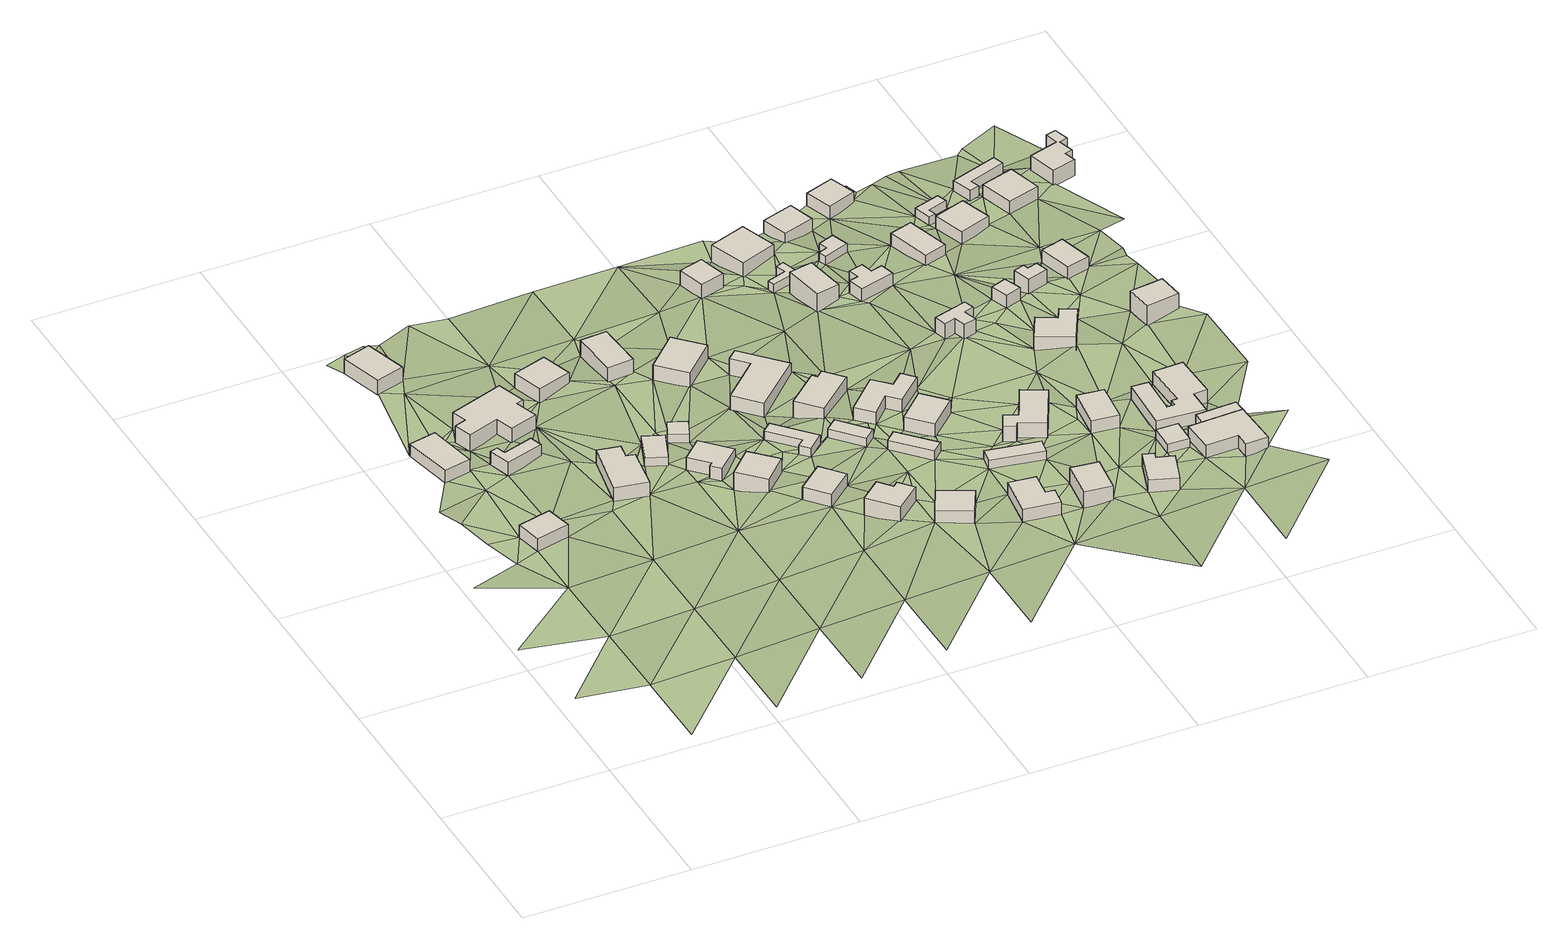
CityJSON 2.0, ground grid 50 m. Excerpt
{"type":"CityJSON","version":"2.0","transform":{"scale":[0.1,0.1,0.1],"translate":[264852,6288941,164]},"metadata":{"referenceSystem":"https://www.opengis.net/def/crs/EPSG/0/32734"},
"CityObjects":{
"building1":{"type":"Building","attributes":{"address":"52 Enon Street Mamre 7347 Cape Town","building":"house","building:levels":"1","building_height":4.1,"roof_height":171.43,"ground_height":167.33,"plus_code":"4FRWFFQ9+3F3"},"geometry":[{"type":"Solid","lod":"1","boundaries":[[[[0,1,2,3]],[[1,4,5,2]],[[4,6,7,5]],[[6,0,3,7]],[[3,2,5,7]],[[6,4,1,0]]]]}]},
"building2":{"type":"Building","attributes":{"address":"39 Sand Street Mamre 7347 Cape Town","building":"house","building:levels":"1","building_height":4.1,"roof_height":170.27,"ground_height":166.17,"plus_code":"4FRWFFQ9+6C4"},"geometry":[{"type":"Solid","lod":"1","boundaries":[[[[8,9,10,11]],[[9,12,13,10]],[[12,14,15,13]],[[14,8,11,15]],[[11,10,13,15]],[[14,12,9,8]]]]}]},
"building3":{"type":"Building","attributes":{"address":"Mamre 7347 Cape Town","building":"house","building:levels":"1","building_height":4.1,"roof_height":169.81,"ground_height":165.71,"plus_code":"4FRWFFQ9+9C9"},"geometry":[{"type":"Solid","lod":"1","boundaries":[[[[16,17,18,19]],[[17,20,21,18]],[[20,22,23,21]],[[22,16,19,23]],[[19,18,21,23]],[[22,20,17,16]]]]}]},
"building4":{"type":"Building","attributes":{"building":"cabin","building:levels":"1","building_height":2.8,"roof_height":171.11,"ground_height":168.31,"plus_code":"4FRWFFQ9+5GF"},"geometry":[{"type":"Solid","lod":"1","boundaries":[[[[24,25,26,27]],[[25,28,29,26]],[[28,30,31,29]],[[30,32,33,31]],[[32,34,35,33]],[[34,24,27,35]],[[27,26,29,31,33,35]],[[34,32,30,28,25,24]]]]}]},
"building5":{"type":"Building","attributes":{"address":"37 Sand Street Mamre 7347 Cape Town","building":"house","building:levels":"1","building_height":4.1,"roof_height":171.67,"ground_height":167.57,"plus_code":"4FRWFFQ9+6GM"},"geometry":[{"type":"Solid","lod":"1","boundaries":[[[[36,37,38,39]],[[37,40,41,38]],[[40,42,43,41]],[[42,44,45,43]],[[44,46,47,45]],[[46,48,49,47]],[[48,50,51,49]],[[50,52,53,51]],[[52,54,55,53]],[[54,36,39,55]],[[39,38,41,43,45,47,49,51,53,55]],[[54,52,50,48,46,44,42,40,37,36]]]]}]},
"building6":{"type":"Building","attributes":{"address":"48 Enon Street Mamre 7347 Cape Town","building":"house","building:levels":"1","building_height":4.1,"roof_height":172.78,"ground_height":168.68,"plus_code":"4FRWFFQ9+3HQ"},"geometry":[{"type":"Solid","lod":"1","boundaries":[[[[56,57,58,59]],[[57,60,61,58]],[[60,62,63,61]],[[62,64,65,63]],[[64,66,67,65]],[[66,56,59,67]],[[59,58,61,63,65,67]],[[66,64,62,60,57,56]]]]}]},
"building7":{"type":"Building","attributes":{"building":"cabin","building:levels":"1","building_height":2.8,"roof_height":172.61,"ground_height":169.81,"plus_code":"4FRWFFQ9+4M6"},"geometry":[{"type":"Solid","lod":"1","boundaries":[[[[68,69,70,71]],[[69,72,73,70]],[[72,74,75,73]],[[74,68,71,75]],[[71,70,73,75]],[[74,72,69,68]]]]}]},
"building8":{"type":"Building","attributes":{"address":"35 Sand Street Mamre 7347 Cape Town","building":"house","building:levels":"1","building_height":4.1,"roof_height":171.67,"ground_height":167.57,"plus_code":"4FRWFFQ9+7JC"},"geometry":[{"type":"Solid","lod":"1","boundaries":[[[[76,77,78,79]],[[77,80,81,78]],[[80,82,83,81]],[[82,76,79,83]],[[79,78,81,83]],[[82,80,77,76]]]]}]},
"building9":{"type":"Building","attributes":{"address":"46 Enon Street Mamre 7347 Cape Town","building":"house","building:levels":"1","building_height":4.1,"roof_height":174.49,"ground_height":170.39,"plus_code":"4FRWFFQ9+3M9"},"geometry":[{"type":"Solid","lod":"1","boundaries":[[[[84,85,86,87]],[[85,88,89,86]],[[88,90,91,89]],[[90,92,93,91]],[[92,94,95,93]],[[94,84,87,95]],[[87,86,89,91,93,95]],[[94,92,90,88,85,84]]]]}]},
"building10":{"type":"Building","attributes":{"building":"cabin","building:levels":"1","building_height":2.8,"roof_height":172.61,"ground_height":169.81,"plus_code":"4FRWFFQ9+4MH"},"geometry":[{"type":"Solid","lod":"1","boundaries":[[[[96,97,98,99]],[[97,100,101,98]],[[100,102,103,101]],[[102,96,99,103]],[[99,98,101,103]],[[102,100,97,96]]]]}]},
"building11":{"type":"Building","attributes":{"address":"44 Enon Street Mamre 7347 Cape Town","building":"house","building:levels":"1","building_height":4.1,"roof_height":176.35,"ground_height":172.25,"plus_code":"4FRWFFQ9+2PG"},"geometry":[{"type":"Solid","lod":"1","boundaries":[[[[104,105,106,107]],[[105,108,109,106]],[[108,110,111,109]],[[110,104,107,111]],[[107,106,109,111]],[[110,108,105,104]]]]}]},
"building12":{"type":"Building","attributes":{"address":"42 Enon Street Mamre 7347 Cape Town","building":"house","building:levels":"1","building_height":4.1,"roof_height":176.69,"ground_height":172.59,"plus_code":"4FRWFFP9+XQ8"},"geometry":[{"type":"Solid","lod":"1","boundaries":[[[[112,113,114,115]],[[113,116,117,114]],[[116,118,119,117]],[[118,112,115,119]],[[115,114,117,119]],[[118,116,113,112]]]]}]},
"building13":{"type":"Building","attributes":{"address":"33 Sand Street Mamre 7347 Cape Town","building":"house","building:levels":"1","building_height":4.1,"roof_height":173.09,"ground_height":168.99,"plus_code":"4FRWFFQ9+7MH"},"geometry":[{"type":"Solid","lod":"1","boundaries":[[[[120,121,122,123]],[[121,124,125,122]],[[124,126,127,125]],[[126,120,123,127]],[[123,122,125,127]],[[126,124,121,120]]]]}]},
"building14":{"type":"Building","attributes":{"address":"40 Enon Street Mamre 7347 Cape Town","building":"house","building:levels":"1","building_height":4.1,"roof_height":178.17,"ground_height":174.07,"plus_code":"4FRWFFP9+WR8"},"geometry":[{"type":"Solid","lod":"1","boundaries":[[[[128,129,130,131]],[[129,132,133,130]],[[132,134,135,133]],[[134,136,137,135]],[[136,138,139,137]],[[138,128,131,139]],[[131,130,133,135,137,139]],[[138,136,134,132,129,128]]]]}]},
"building15":{"type":"Building","attributes":{"building":"cabin","building:levels":"1","building_height":2.8,"roof_height":175.05,"ground_height":172.25,"plus_code":"4FRWFFQ9+3Q5"},"geometry":[{"type":"Solid","lod":"1","boundaries":[[[[140,141,142,143]],[[141,144,145,142]],[[144,146,147,145]],[[146,148,149,147]],[[148,150,151,149]],[[150,140,143,151]],[[143,142,145,147,149,151]],[[150,148,146,144,141,140]]]]}]},
"building16":{"type":"Building","attributes":{"address":"53 Goedverwacht Street Mamre 7347 Cape Town","building":"house","building:levels":"1","building_height":4.1,"roof_height":173.98,"ground_height":169.88,"plus_code":"4FRWFFQ9+6QC"},"geometry":[{"type":"Solid","lod":"1","boundaries":[[[[152,153,154,155]],[[153,156,157,154]],[[156,158,159,157]],[[158,152,155,159]],[[155,154,157,159]],[[158,156,153,152]]]]}]},
"building17":{"type":"Building","attributes":{"address":"38 Enon Street Mamre 7347 Cape Town","building":"house","building:levels":"1","building_height":4.1,"roof_height":178.16,"ground_height":174.06,"plus_code":"4FRWFFP9+VVH"},"geometry":[{"type":"Solid","lod":"1","boundaries":[[[[160,161,162,163]],[[161,164,165,162]],[[164,166,167,165]],[[166,160,163,167]],[[163,162,165,167]],[[166,164,161,160]]]]}]},
"building18":{"type":"Building","attributes":{"address":"51 Goedverwacht Street Mamre 7347 Cape Town","building":"house","building:levels":"1","building_height":4.1,"roof_height":175.29,"ground_height":171.19,"plus_code":"4FRWFFQ9+5R2"},"geometry":[{"type":"Solid","lod":"1","boundaries":[[[[168,169,170,171]],[[169,172,173,170]],[[172,174,175,173]],[[174,176,177,175]],[[176,178,179,177]],[[178,168,171,179]],[[171,170,173,175,177,179]],[[178,176,174,172,169,168]]]]}]},
"building19":{"type":"Building","attributes":{"building":"cabin","building:levels":"1","building_height":2.8,"roof_height":176.56,"ground_height":173.76,"plus_code":"4FRWFFQ9+2VJ"},"geometry":[{"type":"Solid","lod":"1","boundaries":[[[[180,181,182,183]],[[181,184,185,182]],[[184,186,187,185]],[[186,180,183,187]],[[183,182,185,187]],[[186,184,181,180]]]]}]},
"building20":{"type":"Building","attributes":{"address":"49 Goedverwacht Street Mamre 7347 Cape Town","building":"house","building:levels":"1","building_height":4.1,"roof_height":176.6,"ground_height":172.5,"plus_code":"4FRWFFQ9+4V2"},"geometry":[{"type":"Solid","lod":"1","boundaries":[[[[188,189,190,191]],[[189,192,193,190]],[[192,194,195,193]],[[194,196,197,195]],[[196,198,199,197]],[[198,188,191,199]],[[191,190,193,195,197,199]],[[198,196,194,192,189,188]]]]}]},
"building21":{"type":"Building","attributes":{"building":"cabin","building:levels":"1","building_height":2.8,"roof_height":176.87,"ground_height":174.07,"plus_code":"4FRWFFP9+XWJ"},"geometry":[{"type":"Solid","lod":"1","boundaries":[[[[200,201,202,203]],[[201,204,205,202]],[[204,206,207,205]],[[206,200,203,207]],[[203,202,205,207]],[[206,204,201,200]]]]}]},
"building22":{"type":"Building","attributes":{"address":"36 Enon Street Mamre 7347 Cape Town","building":"house","building:levels":"1","building_height":4.1,"roof_height":179.14,"ground_height":175.04,"plus_code":"4FRWFFP9+VX4"},"geometry":[{"type":"Solid","lod":"1","boundaries":[[[[208,209,210,211]],[[209,212,213,210]],[[212,214,215,213]],[[214,216,217,215]],[[216,218,219,217]],[[218,208,211,219]],[[211,210,213,215,217,219]],[[218,216,214,212,209,208]]]]}]},
"building23":{"type":"Building","attributes":{"address":"47 Goedverwacht Street Mamre 7347 Cape Town","building":"house","building:levels":"1","building_height":4.1,"roof_height":177.86,"ground_height":173.76,"plus_code":"4FRWFFQ9+3W7"},"geometry":[{"type":"Solid","lod":"1","boundaries":[[[[220,221,222,223]],[[221,224,225,222]],[[224,226,227,225]],[[226,228,229,227]],[[228,230,231,229]],[[230,232,233,231]],[[232,234,235,233]],[[234,220,223,235]],[[223,222,225,227,229,231,233,235]],[[234,232,230,228,226,224,221,220]]]]}]},
"building24":{"type":"Building","attributes":{"address":"45 Goedverwacht Street Mamre 7347 Cape Town","building":"house","building:levels":"1","building_height":4.1,"roof_height":178.25,"ground_height":174.15,"plus_code":"4FRWFFQ9+2WH"},"geometry":[{"type":"Solid","lod":"1","boundaries":[[[[236,237,238,239]],[[237,240,241,238]],[[240,242,243,241]],[[242,236,239,243]],[[239,238,241,243]],[[242,240,237,236]]]]}]},
"building25":{"type":"Building","attributes":{"address":"31 Sand Street Mamre 7347 Cape Town","building":"house","building:levels":"1","building_height":4.1,"roof_height":173.49,"ground_height":169.39,"plus_code":"4FRWFFQ9+8VJ"},"geometry":[{"type":"Solid","lod":"1","boundaries":[[[[244,245,246,247]],[[245,248,249,246]],[[248,250,251,249]],[[250,244,247,251]],[[247,246,249,251]],[[250,248,245,244]]]]}]},
"building26":{"type":"Building","attributes":{"building":"cabin","building:levels":"1","building_height":2.8,"roof_height":177.44,"ground_height":174.64,"plus_code":"4FRWFFPC+W2C"},"geometry":[{"type":"Solid","lod":"1","boundaries":[[[[252,253,254,255]],[[253,256,257,254]],[[256,258,259,257]],[[258,252,255,259]],[[255,254,257,259]],[[258,256,253,252]]]]}]},
"building27":{"type":"Building","attributes":{"address":"34 Enon Street Mamre 7347 Cape Town","building":"house","building:levels":"1","building_height":4.1,"roof_height":180.25,"ground_height":176.15,"plus_code":"4FRWFFPC+R2X"},"geometry":[{"type":"Solid","lod":"1","boundaries":[[[[260,261,262,263]],[[261,264,265,262]],[[264,266,267,265]],[[266,260,263,267]],[[263,262,265,267]],[[266,264,261,260]]]]}]},
"building28":{"type":"Building","attributes":{"building":"cabin","building:levels":"1","building_height":2.8,"roof_height":172.19,"ground_height":169.39,"plus_code":"4FRWFFQ9+8W5"},"geometry":[{"type":"Solid","lod":"1","boundaries":[[[[268,269,270,271]],[[269,272,273,270]],[[272,274,275,273]],[[274,276,277,275]],[[276,278,279,277]],[[278,268,271,279]],[[271,270,273,275,277,279]],[[278,276,274,272,269,268]]]]}]},
"building29":{"type":"Building","attributes":{"address":"43 Goedverwacht Street Mamre 7347 Cape Town","building":"house","building:levels":"1","building_height":4.1,"roof_height":179.54,"ground_height":175.44,"plus_code":"4FRWFFPC+X36"},"geometry":[{"type":"Solid","lod":"1","boundaries":[[[[280,281,282,283]],[[281,284,285,282]],[[284,286,287,285]],[[286,288,289,287]],[[288,290,291,289]],[[290,292,293,291]],[[292,294,295,293]],[[294,280,283,295]],[[283,282,285,287,289,291,293,295]],[[294,292,290,288,286,284,281,280]]]]}]},
"building30":{"type":"Building","attributes":{"address":"29 Sand Street Mamre 7347 Cape Town","building":"house","building:levels":"1","building_height":4.1,"roof_height":173.49,"ground_height":169.39,"plus_code":"4FRWFFQ9+9W7"},"geometry":[{"type":"Solid","lod":"1","boundaries":[[[[296,297,298,299]],[[297,300,301,298]],[[300,302,303,301]],[[302,296,299,303]],[[299,298,301,303]],[[302,300,297,296]]]]}]},
"building31":{"type":"Building","attributes":{"address":"38 Lord Caledon Street Mamre 7347 Cape Town","building":"house","building:levels":"1","building_height":4.1,"roof_height":176.28,"ground_height":172.18,"plus_code":"4FRWFFQ9+7X6"},"geometry":[{"type":"Solid","lod":"1","boundaries":[[[[304,305,306,307]],[[305,308,309,306]],[[308,310,311,309]],[[310,304,307,311]],[[307,306,309,311]],[[310,308,305,304]]]]}]},
"building32":{"type":"Building","attributes":{"address":"32 Enon Street Mamre 7347 Cape Town","building":"house","building:levels":"1","building_height":4.1,"roof_height":180.25,"ground_height":176.15,"plus_code":"4FRWFFPC+R4G"},"geometry":[{"type":"Solid","lod":"1","boundaries":[[[[312,313,314,315]],[[313,316,317,314]],[[316,318,319,317]],[[318,320,321,319]],[[320,322,323,321]],[[322,312,315,323]],[[315,314,317,319,321,323]],[[322,320,318,316,313,312]]]]}]},
"building33":{"type":"Building","attributes":{"address":"36 Lord Caledon Street Mamre 7347 Cape Town","building":"house","building:levels":"1","building_height":4.1,"roof_height":176.28,"ground_height":172.18,"plus_code":"4FRWFFQC+723"},"geometry":[{"type":"Solid","lod":"1","boundaries":[[[[324,325,326,327]],[[325,328,329,326]],[[328,330,331,329]],[[330,332,333,331]],[[332,334,335,333]],[[334,336,337,335]],[[336,338,339,337]],[[338,324,327,339]],[[327,326,329,331,333,335,337,339]],[[338,336,334,332,330,328,325,324]]]]}]},
"building34":{"type":"Building","attributes":{"address":"41 Goedverwacht Street Mamre 7347 Cape Town","building":"house","building:levels":"1","building_height":4.1,"roof_height":179.54,"ground_height":175.44,"plus_code":"4FRWFFPC+W4V"},"geometry":[{"type":"Solid","lod":"1","boundaries":[[[[340,341,342,343]],[[341,344,345,342]],[[344,346,347,345]],[[346,340,343,347]],[[343,342,345,347]],[[346,344,341,340]]]]}]},
"building35":{"type":"Building","attributes":{"address":"39 Lord Caledon Street Mamre 7347 Cape Town","building":"house","building:levels":"1","building_height":4.1,"roof_height":178.28,"ground_height":174.18,"plus_code":"4FRWFFQC+43R"},"geometry":[{"type":"Solid","lod":"1","boundaries":[[[[348,349,350,351]],[[349,352,353,350]],[[352,354,355,353]],[[354,356,357,355]],[[356,358,359,357]],[[358,360,361,359]],[[360,362,363,361]],[[362,348,351,363]],[[351,350,353,355,357,359,361,363]],[[362,360,358,356,354,352,349,348]]]]}]},
"building36":{"type":"Building","attributes":{"address":"27 Sand Street Mamre 7347 Cape Town","building":"house","building:levels":"1","building_height":4.1,"roof_height":173.21,"ground_height":169.11,"plus_code":"4FRWFFQ9+9XG"},"geometry":[{"type":"Solid","lod":"1","boundaries":[[[[364,365,366,367]],[[365,368,369,366]],[[368,370,371,369]],[[370,364,367,371]],[[367,366,369,371]],[[370,368,365,364]]]]}]},
"building37":{"type":"Building","attributes":{"building":"cabin","building:levels":"1","building_height":2.8,"roof_height":173.47,"ground_height":170.67,"plus_code":"4FRWFFQC+82C"},"geometry":[{"type":"Solid","lod":"1","boundaries":[[[[372,373,374,375]],[[373,376,377,374]],[[376,378,379,377]],[[378,380,381,379]],[[380,382,383,381]],[[382,372,375,383]],[[375,374,377,379,381,383]],[[382,380,378,376,373,372]]]]}]},
"building38":{"type":"Building","attributes":{"building":"cabin","building:levels":"1","building_height":2.8,"roof_height":180.48,"ground_height":177.68,"plus_code":"4FRWFFPC+V57"},"geometry":[{"type":"Solid","lod":"1","boundaries":[[[[384,385,386,387]],[[385,388,389,386]],[[388,390,391,389]],[[390,384,387,391]],[[387,386,389,391]],[[390,388,385,384]]]]}]},
"building39":{"type":"Building","attributes":{"address":"30 Enon Street Mamre 7347 Cape Town","building":"house","building:levels":"1","building_height":4.1,"roof_height":181.78,"ground_height":177.68,"plus_code":"4FRWFFPC+R6V"},"geometry":[{"type":"Solid","lod":"1","boundaries":[[[[392,393,394,395]],[[393,396,397,394]],[[396,398,399,397]],[[398,400,401,399]],[[400,402,403,401]],[[402,404,405,403]],[[404,392,395,405]],[[395,394,397,399,401,403,405]],[[404,402,400,398,396,393,392]]]]}]},
"building40":{"type":"Building","attributes":{"address":"39 Goedverwacht Street Mamre 7347 Cape Town","building":"house","building:levels":"1","building_height":4.1,"roof_height":181.05,"ground_height":176.95,"plus_code":"4FRWFFPC+W6M"},"geometry":[{"type":"Solid","lod":"1","boundaries":[[[[406,407,408,409]],[[407,410,411,408]],[[410,412,413,411]],[[412,414,415,413]],[[414,416,417,415]],[[416,418,419,417]],[[418,420,421,419]],[[420,422,423,421]],[[422,424,425,423]],[[424,426,427,425]],[[426,428,429,427]],[[428,406,409,429]],[[409,408,411,413,415,417,419,421,423,425,427,429]],[[428,426,424,422,420,418,416,414,412,410,407,406]]]]}]},
"building41":{"type":"Building","attributes":{"address":"32 Goedverwacht Street Mamre 7347 Cape Town","building":"house","building:levels":"1","building_height":4.1,"roof_height":178.73,"ground_height":174.63,"plus_code":"4FRWFFQC+35J"},"geometry":[{"type":"Solid","lod":"1","boundaries":[[[[430,431,432,433]],[[431,434,435,432]],[[434,436,437,435]],[[436,438,439,437]],[[438,440,441,439]],[[440,430,433,441]],[[433,432,435,437,439,441]],[[440,438,436,434,431,430]]]]}]},
"building42":{"type":"Building","attributes":{"address":"25 Sand Street Mamre 7347 Cape Town","building":"house","building:levels":"1","building_height":4.1,"roof_height":173.21,"ground_height":169.11,"plus_code":"4FRWFFQC+93R"},"geometry":[{"type":"Solid","lod":"1","boundaries":[[[[442,443,444,445]],[[443,446,447,444]],[[446,448,449,447]],[[448,442,445,449]],[[445,444,447,449]],[[448,446,443,442]]]]}]},
"building43":{"type":"Building","attributes":{"address":"34 Lord Caledon Street Mamre 7347 Cape Town","building":"house","building:levels":"1","building_height":4.1,"roof_height":176.34,"ground_height":172.24,"plus_code":"4FRWFFQC+73Q"},"geometry":[{"type":"Solid","lod":"1","boundaries":[[[[450,451,452,453]],[[451,454,455,452]],[[454,456,457,455]],[[456,450,453,457]],[[453,452,455,457]],[[456,454,451,450]]]]}]},
"building44":{"type":"Building","attributes":{"address":"Mamre 7347 Cape Town","building":"yes","building:levels":"1","building_height":4.1,"roof_height":178.28,"ground_height":174.18,"plus_code":"4FRWFFQC+548"},"geometry":[{"type":"Solid","lod":"1","boundaries":[[[[458,459,460,461]],[[459,462,463,460]],[[462,464,465,463]],[[464,458,461,465]],[[461,460,463,465]],[[464,462,459,458]]]]}]},
"building45":{"type":"Building","attributes":{"building":"garage","building:levels":"1","building_height":4.1,"roof_height":181.78,"ground_height":177.68,"plus_code":"4FRWFFPC+V6G"},"geometry":[{"type":"Solid","lod":"1","boundaries":[[[[392,466,467,395]],[[466,468,469,467]],[[468,393,394,469]],[[393,392,395,394]],[[395,467,469,394]],[[393,468,466,392]]]]}]},
"building46":{"type":"Building","attributes":{"address":"Lord Caledon Street Mamre 7347 Cape Town","building":"house","building:levels":"1","building_height":4.1,"roof_height":179.54,"ground_height":175.44,"plus_code":"4FRWFFQC+55F"},"geometry":[{"type":"Solid","lod":"1","boundaries":[[[[470,471,472,473]],[[471,474,475,472]],[[474,476,477,475]],[[476,478,479,477]],[[478,480,481,479]],[[480,470,473,481]],[[473,472,475,477,479,481]],[[480,478,476,474,471,470]]]]}]},
"building47":{"type":"Building","attributes":{"building":"cabin","building:levels":"1","building_height":2.8,"roof_height":175.04,"ground_height":172.24,"plus_code":"4FRWFFQC+84G"},"geometry":[{"type":"Solid","lod":"1","boundaries":[[[[482,483,484,485]],[[483,486,487,484]],[[486,488,489,487]],[[488,490,491,489]],[[490,492,493,491]],[[492,482,485,493]],[[485,484,487,489,491,493]],[[492,490,488,486,483,482]]]]}]},
"building48":{"type":"Building","attributes":{"address":"32 Lord Caledon Street Mamre 7347 Cape Town","building":"house","building:levels":"1","building_height":4.1,"roof_height":176.34,"ground_height":172.24,"plus_code":"4FRWFFQC+75R"},"geometry":[{"type":"Solid","lod":"1","boundaries":[[[[494,495,496,497]],[[495,498,499,496]],[[498,500,501,499]],[[500,494,497,501]],[[497,496,499,501]],[[500,498,495,494]]]]}]},
"building49":{"type":"Building","attributes":{"address":"37 Lord Caledon Street Mamre 7347 Cape Town","building":"house","building:levels":"1","building_height":4.1,"roof_height":178.65,"ground_height":174.55,"plus_code":"4FRWFFQC+56M"},"geometry":[{"type":"Solid","lod":"1","boundaries":[[[[502,503,504,505]],[[503,506,507,504]],[[506,508,509,507]],[[508,502,505,509]],[[505,504,507,509]],[[508,506,503,502]]]]}]},
"building50":{"type":"Building","attributes":{"address":"30 Goedverwacht Street Mamre 7347 Cape Town","building":"house","building:levels":"1","building_height":4.1,"roof_height":182,"ground_height":177.9,"plus_code":"4FRWFFQC+37F"},"geometry":[{"type":"Solid","lod":"1","boundaries":[[[[510,511,512,513]],[[511,514,515,512]],[[514,516,517,515]],[[516,510,513,517]],[[513,512,515,517]],[[516,514,511,510]]]]}]},
"building51":{"type":"Building","attributes":{"building":"cabin","building:levels":"1","building_height":2.8,"roof_height":176.38,"ground_height":173.58,"plus_code":"4FRWFFQC+85X"},"geometry":[{"type":"Solid","lod":"1","boundaries":[[[[518,519,520,521]],[[519,522,523,520]],[[522,524,525,523]],[[524,526,527,525]],[[526,528,529,527]],[[528,518,521,529]],[[521,520,523,525,527,529]],[[528,526,524,522,519,518]]]]}]},
"building52":{"type":"Building","attributes":{"address":"30 Lord Caledon Street Mamre 7347 Cape Town","building":"house","building:levels":"1","building_height":4.1,"roof_height":177.68,"ground_height":173.58,"plus_code":"4FRWFFQC+868"},"geometry":[{"type":"Solid","lod":"1","boundaries":[[[[530,531,532,533]],[[531,534,535,532]],[[534,536,537,535]],[[536,530,533,537]],[[533,532,535,537]],[[536,534,531,530]]]]}]},
"building53":{"type":"Building","attributes":{"address":"28 Lord Caledon Street Mamre 7347 Cape Town","building":"house","building:levels":"1","building_height":4.1,"roof_height":179.02,"ground_height":174.92,"plus_code":"4FRWFFQC+87Q"},"geometry":[{"type":"Solid","lod":"1","boundaries":[[[[538,539,540,541]],[[539,542,543,540]],[[542,544,545,543]],[[544,546,547,545]],[[546,548,549,547]],[[548,550,551,549]],[[550,552,553,551]],[[552,554,555,553]],[[554,556,557,555]],[[556,538,541,557]],[[541,540,543,545,547,549,551,553,555,557]],[[556,554,552,550,548,546,544,542,539,538]]]]}]},
"terrain1":{"type":"TINRelief","geometry":[{"type":"CompositeSurface","lod":"1","boundaries":[[[558,559,560]],[[561,559,562]],[[563,564,558]],[[565,562,566]],[[567,559,558]],[[568,566,4]],[[562,6,566]],[[568,4,569]],[[4,566,6]],[[558,564,567]],[[570,571,569]],[[562,559,572]],[[570,569,4]],[[6,562,0]],[[571,570,573]],[[572,559,567]],[[4,1,570]],[[562,572,0]],[[573,570,574]],[[564,575,576]],[[1,24,570]],[[570,24,574]],[[12,9,577]],[[36,9,574]],[[578,12,577]],[[579,1,0]],[[24,34,574]],[[36,580,9]],[[574,34,36]],[[567,564,581]],[[9,580,50]],[[36,54,580]],[[0,572,579]],[[54,50,580]],[[36,34,32]],[[50,577,9]],[[582,22,583]],[[54,52,50]],[[584,24,1]],[[585,1,579]],[[586,36,32]],[[576,581,564]],[[578,577,587]],[[22,20,583]],[[32,30,588]],[[589,572,567]],[[585,584,1]],[[590,36,586]],[[32,588,586]],[[584,591,24]],[[583,20,592]],[[593,579,572]],[[594,577,50]],[[20,587,595]],[[589,567,581]],[[592,20,595]],[[579,593,585]],[[596,586,588]],[[596,588,591]],[[577,597,587]],[[589,593,572]],[[584,585,66]],[[591,584,596]],[[576,598,599]],[[600,595,587]],[[66,596,584]],[[577,594,597]],[[596,601,602]],[[603,602,601]],[[596,66,64]],[[600,587,597]],[[604,581,576]],[[601,596,605]],[[605,594,603]],[[603,601,605]],[[606,593,74]],[[64,62,606]],[[589,607,593]],[[605,82,594]],[[72,596,64]],[[593,608,74]],[[82,597,594]],[[606,72,64]],[[90,608,593]],[[72,606,74]],[[90,593,607]],[[599,604,576]],[[589,581,112]],[[609,600,597]],[[110,607,589]],[[605,596,610]],[[597,82,80]],[[72,610,596]],[[90,607,92]],[[110,589,611]],[[92,607,94]],[[94,607,84]],[[110,84,607]],[[608,90,88]],[[112,581,604]],[[69,608,97]],[[612,72,69]],[[88,97,608]],[[118,611,589]],[[610,613,605]],[[97,612,69]],[[589,112,118]],[[610,72,612]],[[110,614,84]],[[615,599,616]],[[97,96,612]],[[617,597,80]],[[88,100,97]],[[609,597,618]],[[613,126,80]],[[619,84,614]],[[620,613,610]],[[620,126,613]],[[158,612,96]],[[604,599,164]],[[88,146,100]],[[116,611,118]],[[612,158,610]],[[80,126,617]],[[88,619,146]],[[138,112,604]],[[618,597,617]],[[621,611,116]],[[619,614,146]],[[610,622,620]],[[623,96,102]],[[100,624,102]],[[138,604,625]],[[614,621,626]],[[615,164,599]],[[610,158,622]],[[146,614,626]],[[96,623,158]],[[100,146,624]],[[617,126,124]],[[604,164,625]],[[627,112,138]],[[621,150,626]],[[140,621,116]],[[627,113,112]],[[624,623,102]],[[621,140,150]],[[146,626,148]],[[150,148,626]],[[146,144,624]],[[158,628,622]],[[124,622,628]],[[144,629,624]],[[113,180,116]],[[164,630,625]],[[631,632,627]],[[116,180,140]],[[617,124,633]],[[634,113,627]],[[164,615,166]],[[174,623,624]],[[635,636,615]],[[198,629,144]],[[140,186,141]],[[634,627,632]],[[161,630,164]],[[141,637,144]],[[617,638,618]],[[186,140,180]],[[632,630,634]],[[633,124,628]],[[637,198,144]],[[639,623,174]],[[624,640,174]],[[184,141,186]],[[180,113,641]],[[641,113,634]],[[634,630,161]],[[166,615,209]],[[141,184,637]],[[629,198,642]],[[617,633,638]],[[174,172,639]],[[209,615,636]],[[634,161,643]],[[184,221,637]],[[181,180,641]],[[644,629,642]],[[184,181,645]],[[639,646,628]],[[221,184,645]],[[641,634,643]],[[208,160,166]],[[181,641,204]],[[208,166,209]],[[252,161,160]],[[633,628,646]],[[204,224,181]],[[224,645,181]],[[647,637,221]],[[224,221,645]],[[161,252,643]],[[648,639,172]],[[224,204,242]],[[642,649,650]],[[644,642,650]],[[160,208,252]],[[636,212,209]],[[172,644,648]],[[633,250,638]],[[651,644,650]],[[652,242,204]],[[652,204,653]],[[221,220,647]],[[224,242,228]],[[646,639,648]],[[646,250,633]],[[643,258,653]],[[651,650,647]],[[224,228,226]],[[643,252,258]],[[651,648,644]],[[252,208,218]],[[212,636,260]],[[654,228,242]],[[652,653,655]],[[218,216,214]],[[638,250,656]],[[653,258,655]],[[220,657,647]],[[212,260,214]],[[658,260,636]],[[220,234,657]],[[266,218,214]],[[218,253,252]],[[228,654,659]],[[660,651,647]],[[296,638,656]],[[214,260,266]],[[661,662,636]],[[651,663,648]],[[664,646,665]],[[288,652,655]],[[646,648,268]],[[655,258,292]],[[658,636,662]],[[288,666,652]],[[218,266,253]],[[660,647,657]],[[646,268,665]],[[667,638,296]],[[668,654,666]],[[659,654,668]],[[256,292,258]],[[655,292,290]],[[656,664,669]],[[288,655,290]],[[665,669,664]],[[651,660,663]],[[669,296,656]],[[663,268,648]],[[659,660,657]],[[253,266,670]],[[278,669,665]],[[268,278,665]],[[294,292,671]],[[288,284,666]],[[668,666,284]],[[671,292,256]],[[268,663,310]],[[672,658,662]],[[669,278,274]],[[670,658,673]],[[288,286,284]],[[253,340,256]],[[674,268,310]],[[278,276,274]],[[672,673,658]],[[667,296,302]],[[675,659,668]],[[253,670,340]],[[676,669,274]],[[660,659,349]],[[256,340,671]],[[662,661,677]],[[678,672,662]],[[663,660,679]],[[680,674,310]],[[663,324,681]],[[673,340,670]],[[676,274,272]],[[324,663,679]],[[322,673,672]],[[659,675,349]],[[668,284,682]],[[681,324,338]],[[671,340,683]],[[334,680,681]],[[382,272,674]],[[679,660,348]],[[671,683,684]],[[681,338,334]],[[382,674,680]],[[348,660,349]],[[302,676,685]],[[662,677,678]],[[378,676,272]],[[668,682,675]],[[334,338,336]],[[372,680,334]],[[673,341,340]],[[685,370,302]],[[385,673,322]],[[382,680,372]],[[272,382,378]],[[284,684,682]],[[683,340,346]],[[676,378,685]],[[325,324,679]],[[346,684,683]],[[320,318,686]],[[322,320,385]],[[679,348,325]],[[332,372,334]],[[673,385,341]],[[349,675,687]],[[686,388,320]],[[682,684,346]],[[380,378,382]],[[398,686,678]],[[385,320,388]],[[332,330,328]],[[372,332,373]],[[685,378,365]],[[678,677,398]],[[688,325,348]],[[686,390,388]],[[346,344,682]],[[341,385,689]],[[690,370,368]],[[691,675,682]],[[691,692,675]],[[365,378,376]],[[390,686,398]],[[693,694,692]],[[689,420,341]],[[384,689,385]],[[456,332,328]],[[341,420,344]],[[695,693,692]],[[373,332,456]],[[328,325,696]],[[396,390,398]],[[692,691,695]],[[390,396,384]],[[365,376,443]],[[373,456,376]],[[697,682,344]],[[398,677,402]],[[698,325,688]],[[368,365,443]],[[691,682,697]],[[688,693,464]],[[699,677,700]],[[396,468,384]],[[384,701,689]],[[456,328,696]],[[695,458,693]],[[443,442,368]],[[443,376,456]],[[691,440,695]],[[325,698,696]],[[396,393,468]],[[407,344,420]],[[400,398,402]],[[416,414,412]],[[693,458,464]],[[464,698,688]],[[412,418,416]],[[702,402,677]],[[440,458,695]],[[701,384,468]],[[420,418,407]],[[418,412,410]],[[344,703,697]],[[418,410,407]],[[703,344,407]],[[443,456,704]],[[458,440,459]],[[698,705,696]],[[462,698,464]],[[677,699,702]],[[440,706,707]],[[468,466,701]],[[440,707,459]],[[454,704,456]],[[698,462,480]],[[701,428,426]],[[443,483,708]],[[483,443,704]],[[459,480,462]],[[705,698,500]],[[459,707,709]],[[701,466,428]],[[480,710,698]],[[711,697,703]],[[480,459,709]],[[454,705,498]],[[407,406,703]],[[712,708,713]],[[704,454,498]],[[498,705,500]],[[708,714,713]],[[715,709,707]],[[704,486,483]],[[498,486,704]],[[698,710,508]],[[707,711,715]],[[702,716,717]],[[714,708,483]],[[466,717,716]],[[500,698,718]],[[719,710,720]],[[488,486,498]],[[709,715,721]],[[711,703,516]],[[703,406,722]],[[466,723,428]],[[698,508,718]],[[428,723,406]],[[710,719,508]],[[482,714,483]],[[488,492,490]],[[498,724,488]],[[715,711,516]],[[719,721,725]],[[721,715,725]],[[722,516,703]],[[714,482,726]],[[725,508,719]],[[492,488,724]],[[727,500,718]],[[482,728,726]],[[729,725,715]],[[722,406,730]],[[731,482,492]],[[492,724,732]],[[482,731,728]],[[730,406,723]],[[508,506,718]],[[731,492,732]],[[724,727,536]],[[516,733,715]],[[718,530,727]],[[724,536,732]],[[715,733,729]],[[727,530,536]],[[722,730,734]],[[735,732,536]],[[731,736,728]],[[516,737,738]],[[506,739,718]],[[718,531,530]],[[738,733,516]],[[729,739,506]],[[740,735,534]],[[735,536,534]],[[741,729,733]],[[742,729,741]],[[718,739,531]],[[731,528,736]],[[739,729,742]],[[743,740,534]],[[736,528,744]],[[745,534,531]],[[534,746,743]],[[531,739,747]],[[528,743,746]],[[745,746,534]],[[531,747,745]],[[744,528,748]],[[528,746,552]],[[528,552,748]],[[552,746,749]]]}]}
},
"vertices":[
[347,969,33],[328,1047,33],[328,1047,74],[347,969,74],[228,1023,33],[228,1023,74],[246,945,33],[246,945,74],
[246,1361,22],[215,1511,22],[215,1511,63],[246,1361,63],[133,1494,22],[133,1494,63],[165,1344,22],[165,1344,63],
[183,1795,10],[269,1820,10],[269,1820,58],[183,1795,58],[230,1948,10],[230,1948,58],[145,1922,10],[145,1922,58],
[327,1293,28],[441,1328,28],[441,1328,71],[327,1293,71],[429,1367,28],[429,1367,71],[338,1339,28],[338,1339,71],[329,1367,28],[329,1367,71],[306,1360,28],[306,1360,71],
[286,1443,22],[380,1474,22],[380,1474,77],[286,1443,77],[398,1421,22],[398,1421,77],[483,1449,22],[483,1449,77],[460,1517,22],[460,1517,77],[482,1524,22],[482,1524,77],[453,1610,22],[453,1610,77],[288,1554,22],[288,1554,77],[304,1509,22],[304,1509,77],[268,1497,22],[268,1497,77],
[520,1047,43],[617,1029,43],[617,1029,88],[520,1047,88],[637,1159,43],[637,1159,88],[612,1165,43],[612,1165,88],[618,1209,43],[618,1209,88],[552,1222,43],[552,1222,88],
[712,1112,58],[748,1206,58],[748,1206,86],[712,1112,86],[689,1229,58],[689,1229,86],[653,1135,58],[653,1135,86],
[543,1549,29],[646,1582,29],[646,1582,77],[543,1549,77],[616,1674,29],[616,1674,77],[514,1642,29],[514,1642,77],
[807,979,64],[877,1045,64],[877,1045,105],[807,979,105],[803,1123,64],[803,1123,105],[743,1066,64],[743,1066,105],[793,1014,64],[793,1014,105],[782,1004,64],[782,1004,105],
[779,1257,58],[756,1205,58],[756,1205,86],[779,1257,86],[808,1182,58],[808,1182,86],[831,1235,58],[831,1235,86],
[888,859,64],[959,929,64],[959,929,123],[888,859,123],[888,1000,64],[888,1000,123],[818,930,64],[818,930,123],
[1006,719,86],[1084,786,86],[1084,786,127],[1006,719,127],[1028,851,86],[1028,851,127],[950,784,86],[950,784,127],
[740,1539,38],[818,1545,38],[818,1545,91],[740,1539,91],[808,1689,38],[808,1689,91],[729,1684,38],[729,1684,91],
[1137,570,86],[1213,635,86],[1213,635,142],[1137,570,142],[1177,676,86],[1177,676,142],[1162,663,86],[1162,663,142],[1129,702,86],[1129,702,142],[1068,650,86],[1068,650,142],
[1057,951,82],[1105,995,82],[1105,995,111],[1057,951,111],[1006,1102,82],[1006,1102,111],[978,1077,82],[978,1077,111],[1053,996,82],[1053,996,111],[1032,977,82],[1032,977,111],
[922,1412,50],[1019,1505,50],[1019,1505,100],[922,1412,100],[944,1581,50],[944,1581,100],[848,1487,50],[848,1487,100],
[1350,550,101],[1254,599,101],[1254,599,142],[1350,550,142],[1212,518,101],[1212,518,142],[1307,469,101],[1307,469,142],
[1032,1186,59],[1175,1319,59],[1175,1319,113],[1032,1186,113],[1065,1436,59],[1065,1436,113],[1036,1409,59],[1036,1409,113],[1078,1364,59],[1078,1364,113],[965,1257,59],[965,1257,113],
[1200,909,98],[1234,939,98],[1234,939,126],[1200,909,126],[1160,1023,98],[1160,1023,126],[1126,993,98],[1126,993,126],
[1157,1080,72],[1273,1182,72],[1273,1182,126],[1157,1080,126],[1225,1235,72],[1225,1235,126],[1204,1217,72],[1204,1217,126],[1193,1230,72],[1193,1230,126],[1098,1146,72],[1098,1146,126],
[1337,775,98],[1368,804,98],[1368,804,129],[1337,775,129],[1276,902,98],[1276,902,129],[1245,873,98],[1245,873,129],
[1437,536,110],[1420,408,110],[1420,408,151],[1437,536,151],[1527,394,110],[1527,394,151],[1535,450,110],[1535,450,151],[1508,454,110],[1508,454,151],[1517,526,110],[1517,526,151],
[1317,1129,98],[1221,1034,98],[1221,1034,139],[1317,1129,139],[1267,988,98],[1267,988,139],[1321,1044,98],[1321,1044,139],[1354,1009,98],[1354,1009,139],[1434,1084,98],[1434,1084,139],[1402,1119,98],[1402,1119,139],[1363,1083,98],[1363,1083,139],
[1384,868,98],[1467,947,98],[1467,947,142],[1384,868,142],[1404,1013,98],[1404,1013,142],[1321,933,98],[1321,933,142],
[1127,1764,46],[1199,1784,46],[1199,1784,95],[1127,1764,95],[1175,1867,46],[1175,1867,95],[1103,1847,46],[1103,1847,95],
[1444,667,106],[1602,640,106],[1602,640,134],[1444,667,134],[1610,686,106],[1610,686,134],[1452,713,106],[1452,713,134],
[1593,395,110],[1676,385,110],[1676,385,162],[1593,395,162],[1690,500,110],[1690,500,162],[1608,510,110],[1608,510,162],
[1307,1696,54],[1390,1722,54],[1390,1722,82],[1307,1696,82],[1373,1776,54],[1373,1776,82],[1348,1768,54],[1348,1768,82],[1358,1737,54],[1358,1737,82],[1300,1718,54],[1300,1718,82],
[1647,725,106],[1715,859,106],[1715,859,155],[1647,725,155],[1645,894,106],[1645,894,155],[1594,792,106],[1594,792,155],[1555,811,106],[1555,811,155],[1532,764,106],[1532,764,155],[1566,747,106],[1566,747,155],[1574,762,106],[1574,762,155],
[1228,1914,39],[1268,1804,39],[1268,1804,95],[1228,1914,95],[1378,1843,39],[1378,1843,95],[1339,1953,39],[1339,1953,95],
[1368,1558,54],[1438,1571,54],[1438,1571,123],[1368,1558,123],[1416,1692,54],[1416,1692,123],[1345,1679,54],[1345,1679,123],
[1771,368,122],[1852,341,122],[1852,341,162],[1771,368,162],[1884,437,122],[1884,437,162],[1834,453,122],[1834,453,162],[1840,471,122],[1840,471,162],[1809,481,122],[1809,481,162],
[1484,1526,82],[1590,1555,82],[1590,1555,123],[1484,1526,123],[1578,1598,82],[1578,1598,123],[1543,1589,82],[1543,1589,123],[1533,1625,82],[1533,1625,123],[1490,1614,82],[1490,1614,123],[1499,1581,82],[1499,1581,123],[1471,1574,82],[1471,1574,123],
[1756,684,114],[1836,675,114],[1836,675,155],[1756,684,155],[1849,797,114],[1849,797,155],[1770,806,114],[1770,806,155],
[1592,1300,93],[1604,1263,93],[1604,1263,143],[1592,1300,143],[1637,1273,93],[1637,1273,143],[1648,1237,93],[1648,1237,143],[1687,1248,93],[1687,1248,143],[1674,1289,93],[1674,1289,143],[1704,1298,93],[1704,1298,143],[1694,1330,93],[1694,1330,143],
[1428,1878,51],[1522,1908,51],[1522,1908,92],[1428,1878,92],[1497,1987,51],[1497,1987,92],[1403,1957,51],[1403,1957,92],
[1479,1734,67],[1555,1762,67],[1555,1762,95],[1479,1734,95],[1537,1813,67],[1537,1813,95],[1488,1795,67],[1488,1795,95],[1498,1769,67],[1498,1769,95],[1470,1758,67],[1470,1758,95],
[1953,561,137],[1887,562,137],[1887,562,165],[1953,561,165],[1885,488,137],[1885,488,165],[1951,486,137],[1951,486,165],
[2128,528,137],[2005,523,137],[2005,523,178],[2128,528,178],[1963,521,137],[1963,521,178],[1967,422,137],[1967,422,178],[2065,426,137],[2065,426,178],[2067,382,137],[2067,382,178],[2135,385,137],[2135,385,178],
[2081,797,129],[1991,794,129],[1991,794,171],[2081,797,171],[1996,655,129],[1996,655,171],[1978,655,129],[1978,655,171],[1978,634,129],[1978,634,171],[1955,634,129],[1955,634,171],[1960,755,129],[1960,755,171],[1910,758,129],[1910,758,171],[1902,588,129],[1902,588,171],[2044,578,129],[2044,578,171],[2044,655,129],[2044,655,171],[2086,657,129],[2086,657,171],
[1789,1104,102],[1890,1053,102],[1890,1053,147],[1789,1104,147],[1948,1165,102],[1948,1165,147],[1903,1188,102],[1903,1188,147],[1885,1152,102],[1885,1152,147],[1829,1181,102],[1829,1181,147],
[1560,2018,51],[1588,1937,51],[1588,1937,92],[1560,2018,92],[1675,1968,51],[1675,1968,92],[1646,2048,51],[1646,2048,92],
[1704,1589,82],[1772,1610,82],[1772,1610,123],[1704,1589,123],[1732,1740,82],[1732,1740,123],[1664,1719,82],[1664,1719,123],
[1807,1306,102],[1855,1323,102],[1855,1323,143],[1807,1306,143],[1835,1376,102],[1835,1376,143],[1788,1359,102],[1788,1359,143],
[2126,565,137],[2126,565,178],[2004,560,137],[2004,560,178],
[1884,1332,95],[1947,1352,95],[1947,1352,155],[1884,1332,155],[1935,1389,95],[1935,1389,155],[1905,1380,95],[1905,1380,155],[1900,1396,95],[1900,1396,155],[1867,1386,95],[1867,1386,155],
[1858,1834,82],[1780,1810,82],[1780,1810,110],[1858,1834,110],[1796,1757,82],[1796,1757,110],[1816,1763,82],[1816,1763,110],[1809,1786,82],[1809,1786,110],[1868,1804,82],[1868,1804,110],
[1932,1675,82],[1900,1769,82],[1900,1769,123],[1932,1675,123],[1805,1737,82],[1805,1737,123],[1836,1643,82],[1836,1643,123],
[2007,1346,106],[2077,1365,106],[2077,1365,147],[2007,1346,147],[2048,1467,106],[2048,1467,147],[1978,1447,106],[1978,1447,147],
[2101,1056,114],[2201,1069,114],[2201,1069,180],[2101,1056,180],[2191,1149,114],[2191,1149,180],[2090,1137,114],[2090,1137,180],
[1917,1860,81],[1937,1799,81],[1937,1799,124],[1917,1860,124],[1967,1809,81],[1967,1809,124],[1958,1836,81],[1958,1836,124],[2070,1874,81],[2070,1874,124],[2059,1907,81],[2059,1907,124],
[2002,1693,96],[2100,1722,96],[2100,1722,137],[2002,1693,137],[2070,1823,96],[2070,1823,137],[1972,1794,96],[1972,1794,137],
[2160,1752,97],[2233,1772,97],[2233,1772,150],[2160,1752,150],[2223,1808,97],[2223,1808,150],[2246,1814,97],[2246,1814,150],[2232,1861,97],[2232,1861,150],[2258,1868,97],[2258,1868,150],[2244,1914,97],[2244,1914,150],[2213,1905,97],[2213,1905,150],[2224,1865,97],[2224,1865,150],[2135,1839,97],[2135,1839,150],
[244,255,47],[244,505,42],[43,296,39],[4,566,34],[244,755,38],[244,0,50],[495,255,57],[26,879,26],[171,917,33],[495,505,53],[140,1032,33],[119,1151,28],[244,1260,28],[98,1239,15],[495,755,51],[165,1344,28],[246,1361,28],[495,0,61],[746,255,73],[244,1760,17],[183,1795,17],[495,1005,47],[244,1510,22],[746,505,68],[119,1974,10],[181,1995,10],[495,1260,43],[520,1047,47],[398,1421,36],[269,1820,17],[429,1367,43],[746,755,66],[380,1474,36],[441,1328,43],[244,2010,10],[617,1029,47],[453,1610,36],[284,1994,10],[483,1449,36],[495,1760,29],[746,0,77],[997,255,88],[387,2027,20],[495,1510,36],[460,1517,36],[482,1524,36],[997,505,86],[543,1549,36],[637,1159,58],[746,1005,64],[712,1112,64],[495,2010,20],[746,1510,50],[888,859,86],[746,1260,58],[646,1582,50],[888,1000,82],[1248,255,100],[997,0,90],[746,1760,38],[746,2010,29],[877,1045,82],[740,1539,50],[959,929,82],[818,1545,50],[922,1412,59],[965,1257,72],[1137,570,101],[997,1005,82],[1129,702,101],[944,1581,59],[1032,1186,72],[1213,635,101],[1162,663,101],[1177,676,101],[997,1760,46],[1248,755,101],[1248,0,102],[1499,255,112],[1157,1080,98],[997,2010,32],[1019,1505,59],[1078,1364,72],[1245,873,101],[1193,1230,85],[1337,775,101],[1175,1319,85],[1248,1005,98],[1127,1764,54],[1273,1182,85],[1248,1510,68],[1204,1217,85],[1225,1235,85],[1248,1260,85],[1384,868,106],[1368,804,101],[1404,1013,102],[1499,755,106],[1175,1867,54],[1402,1119,102],[1676,385,122],[1434,1084,102],[1499,1260,93],[1750,0,126],[1750,255,124],[1368,1558,68],[1199,1784,54],[1248,1760,54],[1467,947,102],[1248,2010,39],[1499,1005,101],[1268,1804,54],[1690,500,122],[1647,725,114],[1771,368,124],[1750,505,121],[1390,1722,67],[1648,1237,102],[1378,1843,67],[2002,255,137],[1852,341,124],[1499,1510,82],[1416,1692,67],[1438,1571,82],[1750,1005,106],[1750,755,114],[1715,859,114],[1428,1878,67],[1884,437,137],[1637,1273,102],[1694,1330,102],[1902,588,137],[1499,2010,51],[1789,1104,106],[1687,1248,102],[1704,1298,102],[1674,1289,102],[1750,1260,102],[1704,1589,95],[1890,1053,121],[1750,1510,95],[2252,255,151],[2002,0,138],[2044,578,137],[2135,385,150],[2002,1005,121],[1750,1760,82],[1772,1610,95],[1885,1152,114],[1903,1188,114],[1675,1968,65],[1884,1332,114],[1900,1396,106],[1948,1165,114],[1683,2035,65],[1695,1996,65],[1750,2010,65],[2002,1260,114],[2252,505,150],[2128,528,150],[2002,1510,106],[1935,1389,106],[1905,1380,114],[1947,1352,114],[2101,1056,121],[2252,755,146],[1900,1769,96],[2007,1346,114],[1798,2027,65],[1932,1675,96],[1839,2033,65],[2077,1365,114],[2252,1005,139],[1917,1860,96],[1937,1799,96],[2191,1301,131],[2201,1069,139],[1967,1809,96],[2002,2010,81],[2191,1149,131],[2207,1203,131],[2172,1489,121],[1958,1836,96],[2181,1345,131],[2192,1393,121],[2070,1874,96],[2026,2031,81],[2160,1752,109],[2135,1839,109],[2252,1510,121],[2137,2067,97],[2224,1865,109]
]}
